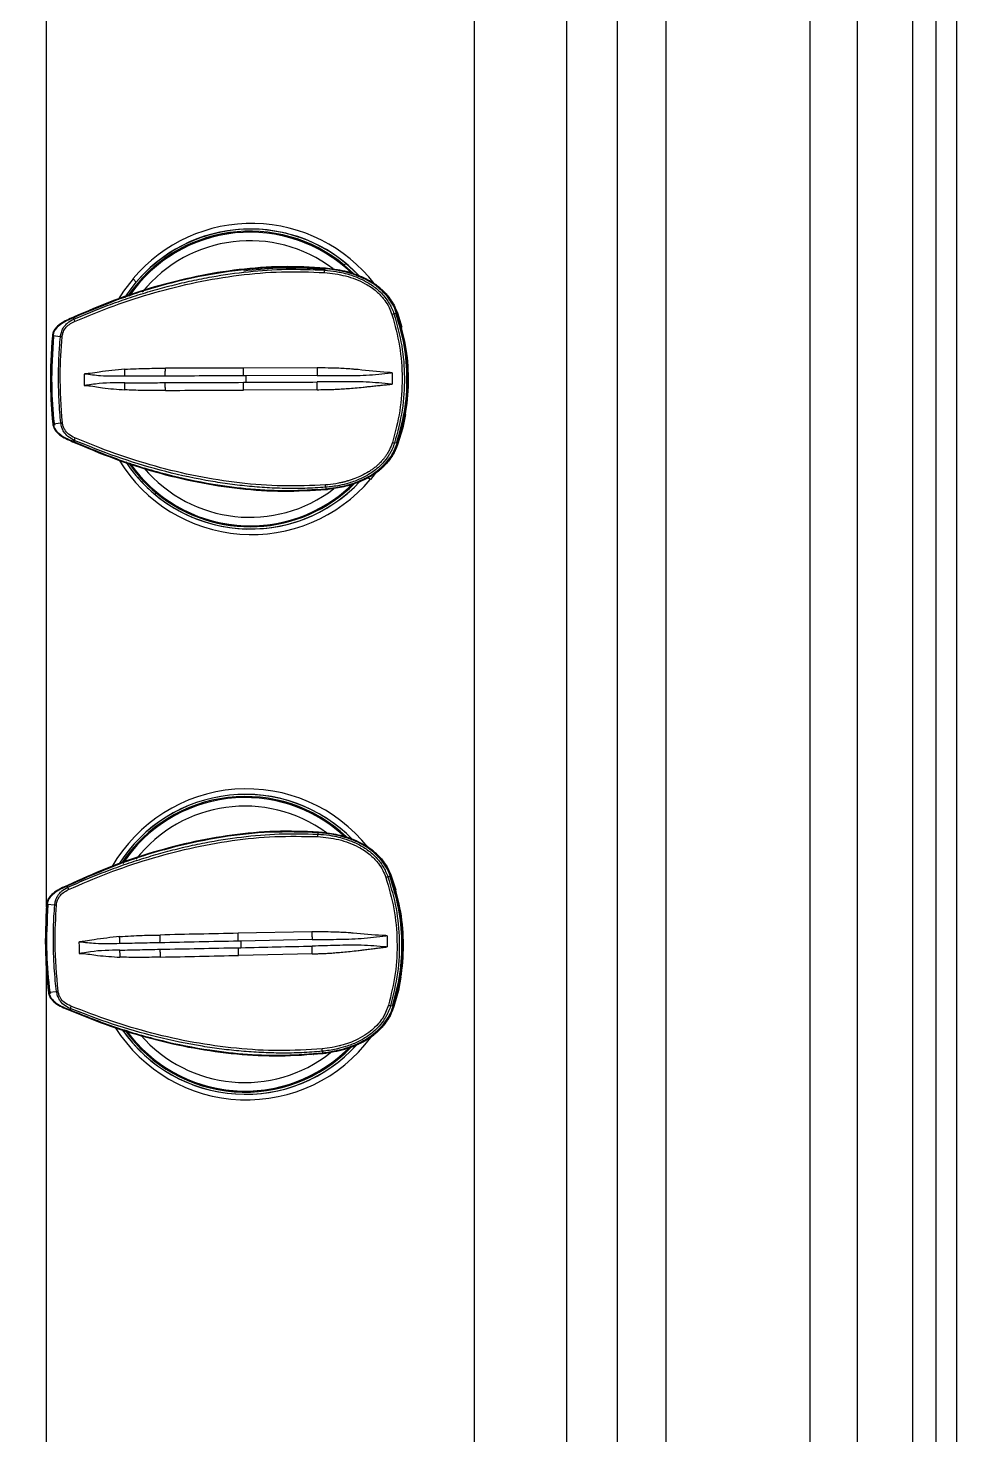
# Model space of a CAD drawing. Extents: x 832 to 912, y 781 to 934.
# Drawn here: x 903.6 to 911.81, y 853.55 to 865.98 of the extents above; entities that cross this region are included whole.
import ezdxf

# ---------------------------------------------------------------- set-up
doc = ezdxf.new("R2010")
doc.units = 0
doc.header["$MEASUREMENT"] = 0
doc.layers.add('1', color=4, linetype='Continuous')

# ---------------------------------------------------------------- blocks, each defined once
blk = doc.blocks.new('2026 SOVEREIGN HL')
at = {"layer": '1', "color": 4, "linetype": 'Continuous', "lineweight": 25}
blk.add_line((80.084, 3), (80.084, 90.187), dxfattribs=at)
at = {"layer": '1', "color": 3, "linetype": 'Continuous', "lineweight": 25}
for p, q in [((79.9, 3.417), (79.9, 89.77)), ((79.696, 3.694), (79.696, 89.493)), ((79.206, 4.327), (79.206, 88.86)), ((78.788, 4.836), (78.788, 88.352)), ((77.08, 88.117), (77.08, 53.313)), ((77.513, 53.313), (77.513, 88.117)), ((76.634, 75.969), (76.634, 53.81)), ((75.82, 53.81), (75.82, 75.784)), ((72.037, 61.118), (72.037, 69.676)), ((74.668, 66.79), (74.683, 66.804)), ((74.749, 66.716), (74.668, 66.79)), ((72.801, 66.67), (72.829, 66.638)), ((74.5, 66.757), (74.495, 66.745)), ((74.5, 66.757), (74.5, 66.758)), ((74.52, 66.761), (74.501, 66.764)), ((74.502, 66.764), (74.501, 66.764)), ((74.502, 66.764), (74.521, 66.761)), ((74.502, 66.764), (74.502, 66.764)), ((74.56, 66.758), (74.559, 66.758)), ((72.277, 66.324), (72.277, 66.325)), ((72.278, 66.313), (72.277, 66.324)), ((75.131, 66.365), (75.108, 66.358)), ((75.139, 66.367), (75.138, 66.367)), ((75.139, 66.367), (75.177, 66.241)), ((75.139, 66.367), (75.139, 66.367)), ((72.16, 66.157), (72.093, 66.164)), ((74.428, 65.882), (73.778, 65.88)), ((74.43, 65.814), (73.799, 65.812)), ((75.093, 65.838), (75.093, 65.738)), ((74.429, 65.688), (73.779, 65.685)), ((72.096, 65.388), (72.163, 65.395)), ((72.103, 65.389), (72.108, 65.376)), ((72.282, 65.241), (72.281, 65.23)), ((72.281, 65.23), (72.281, 65.229)), ((75.136, 65.212), (75.113, 65.218)), ((75.143, 65.21), (75.143, 65.21)), ((75.143, 65.21), (75.143, 65.21)), ((74.899, 64.895), (74.876, 64.911)), ((74.941, 64.948), (74.899, 64.895)), ((74.503, 64.826), (74.507, 64.814)), ((74.507, 64.814), (74.508, 64.813)), ((74.509, 64.807), (74.562, 64.816)), ((74.509, 64.807), (74.519, 64.808)), ((74.563, 64.813), (74.563, 64.813)), ((72.997, 64.761), (73.005, 64.776)), ((74.439, 61.772), (74.434, 61.76)), ((74.439, 61.772), (74.439, 61.773)), ((74.477, 61.774), (74.44, 61.779)), ((74.441, 61.779), (74.44, 61.779)), ((74.507, 61.773), (74.506, 61.773)), ((72.223, 61.302), (72.223, 61.303)), ((72.225, 61.291), (72.223, 61.302)), ((75.077, 61.39), (75.054, 61.383)), ((75.084, 61.392), (75.083, 61.392)), ((75.084, 61.392), (75.124, 61.268)), ((75.084, 61.392), (75.084, 61.392)), ((72.109, 61.133), (72.042, 61.139)), ((74.382, 60.896), (73.731, 60.884)), ((74.384, 60.828), (73.754, 60.815)), ((75.047, 60.863), (75.049, 60.763)), ((74.386, 60.702), (73.735, 60.688)), ((72.037, 53.422), (72.037, 60.579)), ((72.058, 60.363), (72.125, 60.371)), ((72.065, 60.364), (72.071, 60.351)), ((72.247, 60.219), (72.246, 60.208)), ((72.246, 60.208), (72.246, 60.207)), ((75.101, 60.237), (75.077, 60.244)), ((75.108, 60.236), (75.107, 60.236)), ((75.108, 60.236), (75.108, 60.236)), ((74.398, 59.814), (74.399, 59.814)), ((74.474, 59.841), (74.479, 59.829)), ((74.479, 59.829), (74.479, 59.828)), ((74.482, 59.822), (74.481, 59.822))]:
    blk.add_line(p, q, dxfattribs=at)
at = {"layer": '1', "color": 3, "linetype": 'Continuous', "lineweight": 25, "flags": 128}
for points in [[(74.802, 66.693), (74.785, 66.711), (74.683, 66.804)], [(72.801, 66.67), (72.717, 66.56), (72.67, 66.485)], [(72.729, 66.503), (72.746, 66.528), (72.829, 66.638)], [(75.21, 65.47), (75.185, 65.351), (75.143, 65.21)], [(75.17, 60.497), (75.147, 60.378), (75.108, 60.236)], [(75.059, 60.248), (75.033, 60.183), (75.011, 60.141), (75.003, 60.129), (74.995, 60.118), (74.986, 60.105), (74.976, 60.094), (74.976, 60.093), (74.974, 60.091), (74.968, 60.084), (74.956, 60.07), (74.936, 60.05), (74.911, 60.027), (74.886, 60.007), (74.86, 59.989), (74.859, 59.989), (74.851, 59.983), (74.788, 59.948), (74.733, 59.923), (74.698, 59.91), (74.667, 59.9), (74.66, 59.898), (74.646, 59.894), (74.635, 59.891), (74.629, 59.89), (74.627, 59.889), (74.626, 59.889), (74.626, 59.889), (74.626, 59.889), (74.625, 59.889), (74.625, 59.889), (74.625, 59.889), (74.625, 59.889), (74.625, 59.889), (74.625, 59.889), (74.625, 59.889), (74.625, 59.888), (74.625, 59.888), (74.623, 59.888), (74.589, 59.88), (74.563, 59.875), (74.473, 59.863)]]:
    blk.add_lwpolyline(points, dxfattribs=at)
at = {"layer": '1', "color": 3, "linetype": 'Continuous', "lineweight": 25}
for centre, radius, start, end in [((73.85, 65.786), 1.372, 37.7963, 139.8492), ((73.84, 65.786), 1.323, 50.3911, 147.2757), ((73.836, 65.786), 1.304, 50.389, 145.6317), ((73.836, 65.786), 1.295, 46.2422, 145.6756), ((73.836, 65.786), 1.295, 46.2584, 145.6672), ((73.836, 65.786), 1.295, 46.5632, 145.2217), ((73.84, 65.786), 1.322, 43.2261, 139.8514), ((73.833, 65.786), 1.219, 52.7373, 141.1668), ((74.309, 66.739), 0.186, 355.2621, 1.8184), ((72.329, 66.315), 0.0504, 182.2798, 207.0752), ((75.163, 66.129), 0.236, 103.3935, 108.0478), ((73.445, 65.781), 1.784, 341.3791, 19.0773), ((73.447, 65.781), 1.786, 341.3794, 19.0769), ((72.146, 65.819), 0.339, 85.1354, 87.5659), ((72.146, 65.737), 0.342, 272.9176, 275.3204), ((72.333, 65.239), 0.0504, 153.3862, 178.1922), ((75.166, 65.449), 0.237, 252.4047, 257.0297), ((73.85, 65.78), 1.372, 211.3459, 319.847), ((73.84, 65.78), 1.323, 213.484, 316.8981), ((73.842, 65.782), 1.325, 213.7493, 230.3899), ((73.838, 65.782), 1.306, 214.4317, 230.3899), ((73.836, 65.78), 1.295, 214.8583, 313.9103), ((73.836, 65.78), 1.295, 214.8673, 313.8938), ((73.836, 65.78), 1.295, 215.0821, 314.4983), ((73.833, 65.78), 1.219, 219.9154, 307.6223), ((73.84, 65.78), 1.322, 230.3859, 316.7947), ((73.837, 65.78), 1.303, 230.3855, 315.0981), ((74.316, 64.83), 0.187, 358.6559, 5.1847), ((73.805, 60.789), 1.372, 38.5067, 150.1628), ((73.795, 60.789), 1.323, 44.259, 147.9602), ((73.795, 60.789), 1.323, 44.6639, 147.6895), ((73.792, 60.789), 1.304, 46.782, 146.6039), ((73.792, 60.789), 1.295, 47.23, 146.6054), ((73.792, 60.789), 1.295, 47.2462, 146.5969), ((73.792, 60.789), 1.295, 47.5541, 146.3868), ((73.789, 60.789), 1.219, 53.6632, 142.0954), ((74.25, 61.751), 0.185, 356.1934, 2.7948), ((75.111, 61.159), 0.231, 104.2642, 109.0146), ((73.4, 60.779), 1.784, 342.333, 20.0303), ((73.402, 60.779), 1.786, 342.3331, 20.0301), ((72.275, 61.294), 0.0504, 183.2501, 208.0229), ((72.101, 60.798), 0.335, 86.1036, 88.5569), ((72.101, 60.722), 0.351, 273.9366, 276.2811), ((72.297, 60.218), 0.0505, 154.3675, 179.1494), ((75.128, 60.479), 0.24, 253.3554, 257.9218), ((73.805, 60.784), 1.372, 212.2492, 323.2444), ((73.795, 60.784), 1.323, 214.579, 317.802), ((73.795, 60.784), 1.323, 214.6407, 318.0154), ((73.792, 60.784), 1.304, 215.5895, 315.8325), ((73.792, 60.784), 1.295, 215.7888, 314.9007), ((73.792, 60.784), 1.295, 215.7978, 314.8842), ((73.792, 60.784), 1.295, 216.0112, 315.2178), ((73.789, 60.784), 1.219, 220.8394, 308.4711), ((74.287, 59.843), 0.187, 359.5994, 6.1455)]:
    blk.add_arc(centre, radius, start, end, dxfattribs=at)
for points, knots in [([(71.099, 68.185), (71.104, 68.193), (71.114, 68.208), (71.148, 68.259), (71.208, 68.352), (71.3, 68.497), (71.383, 68.629), (71.449, 68.734), (71.492, 68.803), (71.537, 68.874), (71.582, 68.946), (71.631, 69.024), (71.687, 69.114), (71.752, 69.217), (71.819, 69.326), (71.889, 69.438), (71.962, 69.555), (72.011, 69.635), (72.037, 69.676)], [0, 0, 0, 0, 0.045727, 0.092793, 0.189636, 0.294707, 0.409922, 0.449895, 0.492142, 0.53663, 0.580371, 0.620507, 0.676159, 0.738977, 0.79958, 0.863717, 0.930412, 1, 1, 1, 1]), ([(74.501, 66.764), (74.374, 66.771), (74.12, 66.784), (73.738, 66.755), (73.36, 66.694), (72.99, 66.601), (72.626, 66.481), (72.392, 66.381), (72.275, 66.33)], [0, 0, 0, 0, 0.166706, 0.33339, 0.500063, 0.66672, 0.833364, 1, 1, 1, 1]), ([(74.5, 66.758), (74.359, 66.765), (74.075, 66.779), (73.65, 66.739), (73.204, 66.655), (72.742, 66.522), (72.432, 66.39), (72.277, 66.325)], [0, 0, 0, 0, 0.185335, 0.371413, 0.558404, 0.779444, 1, 1, 1, 1]), ([(74.499, 66.752), (74.357, 66.76), (74.117, 66.774), (73.878, 66.747), (73.78, 66.737)], [0, 0, 0, 0, 0.591918, 1, 1, 1, 1]), ([(72.278, 66.313), (72.335, 66.337), (72.449, 66.385), (72.624, 66.452), (72.8, 66.512), (72.975, 66.566), (73.147, 66.612), (73.321, 66.653), (73.545, 66.697), (73.823, 66.736), (74.157, 66.759), (74.382, 66.75), (74.495, 66.745)], [0, 0, 0, 0, 0.082023, 0.164587, 0.247633, 0.327658, 0.404889, 0.482845, 0.561506, 0.704793, 0.850851, 1, 1, 1, 1]), ([(72.284, 66.292), (72.4, 66.34), (72.631, 66.436), (72.992, 66.551), (73.361, 66.643), (73.736, 66.705), (74.115, 66.738), (74.368, 66.729), (74.495, 66.724)], [0, 0, 0, 0, 0.1667537, 0.333478, 0.5001721, 0.6668272, 0.8334382, 1, 1, 1, 1]), ([(74.495, 66.745), (74.529, 66.742), (74.579, 66.737), (74.651, 66.723), (74.717, 66.706), (74.791, 66.68), (74.872, 66.64), (74.958, 66.583), (75.026, 66.514), (75.067, 66.451), (75.091, 66.405), (75.103, 66.374), (75.108, 66.358)], [0, 0, 0, 0, 0.134317, 0.193931, 0.28602, 0.397716, 0.499325, 0.63941, 0.796777, 0.872857, 0.932099, 1, 1, 1, 1]), ([(74.495, 66.724), (74.557, 66.717), (74.681, 66.702), (74.837, 66.641), (74.95, 66.565), (75.003, 66.509), (75.039, 66.46), (75.066, 66.418), (75.082, 66.374), (75.09, 66.353)], [0, 0, 0, 0, 0.252441, 0.502951, 0.665116, 0.799001, 0.811083, 0.908696, 1, 1, 1, 1]), ([(74.5, 66.758), (74.5, 66.759), (74.501, 66.761), (74.501, 66.763), (74.501, 66.764), (74.501, 66.764), (74.501, 66.764)], [0, 0, 0, 0, 0.273883, 0.612563, 0.854015, 1, 1, 1, 1]), ([(75.131, 66.365), (75.12, 66.392), (75.099, 66.445), (75.048, 66.516), (74.988, 66.578), (74.915, 66.633), (74.83, 66.678), (74.742, 66.712), (74.656, 66.735), (74.578, 66.75), (74.525, 66.756), (74.5, 66.758)], [0, 0, 0, 0, 0.111062, 0.219205, 0.328204, 0.44157, 0.564532, 0.695226, 0.79984, 0.902243, 1, 1, 1, 1]), ([(75.138, 66.367), (75.125, 66.397), (75.1, 66.459), (75.039, 66.539), (74.965, 66.606), (74.881, 66.66), (74.791, 66.701), (74.671, 66.741), (74.579, 66.753), (74.52, 66.761)], [0, 0, 0, 0, 0.128514, 0.256957, 0.385282, 0.513446, 0.641434, 0.769258, 1, 1, 1, 1]), ([(74.559, 66.754), (74.605, 66.748), (74.685, 66.737), (74.792, 66.701), (74.882, 66.66), (74.966, 66.606), (75.04, 66.538), (75.101, 66.459), (75.126, 66.397), (75.139, 66.367)], [0, 0, 0, 0, 0.190955, 0.32569, 0.46049, 0.595338, 0.730217, 0.86511, 1, 1, 1, 1]), ([(74.625, 66.743), (74.627, 66.743), (74.63, 66.743), (74.632, 66.742), (74.633, 66.742)], [0, 0, 0, 0, 0.6793514, 1, 1, 1, 1]), ([(72.275, 66.33), (72.236, 66.313), (72.176, 66.287), (72.117, 66.237), (72.094, 66.198), (72.09, 66.176), (72.088, 66.165)], [0, 0, 0, 0, 0.491785, 0.743116, 0.871145, 1, 1, 1, 1]), ([(72.277, 66.325), (72.234, 66.307), (72.173, 66.28), (72.116, 66.227), (72.098, 66.192), (72.094, 66.173), (72.093, 66.164)], [0, 0, 0, 0, 0.5384, 0.778107, 0.891278, 1, 1, 1, 1]), ([(72.16, 66.157), (72.162, 66.17), (72.166, 66.196), (72.181, 66.229), (72.197, 66.253), (72.211, 66.268), (72.235, 66.291), (72.258, 66.303), (72.278, 66.313)], [0, 0, 0, 0, 0.191714, 0.382756, 0.51862, 0.620939, 0.677458, 1, 1, 1, 1]), ([(72.174, 66.156), (72.176, 66.168), (72.181, 66.195), (72.202, 66.234), (72.238, 66.269), (72.268, 66.284), (72.284, 66.292)], [0, 0, 0, 0, 0.189793, 0.444623, 0.713684, 1, 1, 1, 1]), ([(72.277, 66.325), (72.277, 66.325), (72.276, 66.327), (72.276, 66.329), (72.275, 66.33), (72.275, 66.33), (72.275, 66.33)], [0, 0, 0, 0, 0.258304, 0.604233, 0.8509, 1, 1, 1, 1]), ([(75.09, 66.353), (75.115, 66.26), (75.166, 66.076), (75.186, 65.788), (75.168, 65.501), (75.119, 65.316), (75.094, 65.223)], [0, 0, 0, 0, 0.249998, 0.499994, 0.750008, 1, 1, 1, 1]), ([(75.108, 66.358), (75.134, 66.265), (75.185, 66.081), (75.206, 65.794), (75.189, 65.504), (75.139, 65.314), (75.113, 65.218)], [0, 0, 0, 0, 0.250309, 0.493487, 0.741946, 1, 1, 1, 1]), ([(75.125, 66.362), (75.125, 66.363), (75.126, 66.363), (75.127, 66.363), (75.129, 66.364), (75.133, 66.365), (75.137, 66.366), (75.138, 66.366), (75.138, 66.367)], [0, 0, 0, 0, 0.021744, 0.048527, 0.136453, 0.464065, 0.814732, 1, 1, 1, 1]), ([(75.13, 65.214), (75.157, 65.308), (75.21, 65.495), (75.23, 65.788), (75.208, 66.081), (75.153, 66.269), (75.125, 66.362)], [0, 0, 0, 0, 0.25, 0.5, 0.75, 1, 1, 1, 1]), ([(75.143, 65.21), (75.17, 65.304), (75.224, 65.493), (75.243, 65.789), (75.221, 66.084), (75.166, 66.272), (75.138, 66.367)], [0, 0, 0, 0, 0.25, 0.500001, 0.75, 1, 1, 1, 1]), ([(72.088, 66.165), (72.078, 66.019), (72.061, 65.76), (72.082, 65.501), (72.091, 65.387)], [0, 0, 0, 0, 0.559951, 1, 1, 1, 1]), ([(72.096, 65.388), (72.086, 65.517), (72.066, 65.776), (72.084, 66.035), (72.093, 66.164)], [0, 0, 0, 0, 0.499974, 1, 1, 1, 1]), ([(72.099, 66.163), (72.09, 66.019), (72.072, 65.76), (72.093, 65.502), (72.103, 65.389)], [0, 0, 0, 0, 0.559952, 1, 1, 1, 1]), ([(72.093, 66.164), (72.092, 66.164), (72.091, 66.164), (72.089, 66.164), (72.088, 66.165), (72.088, 66.165), (72.088, 66.165)], [0, 0, 0, 0, 0.2349704, 0.5917967, 0.8462115, 1, 1, 1, 1]), ([(72.163, 65.395), (72.16, 65.426), (72.153, 65.496), (72.146, 65.611), (72.142, 65.755), (72.143, 65.906), (72.15, 66.045), (72.157, 66.124), (72.16, 66.157)], [0, 0, 0, 0, 0.122706, 0.274469, 0.455296, 0.686949, 0.868512, 1, 1, 1, 1]), ([(72.177, 65.396), (72.167, 65.538), (72.149, 65.792), (72.166, 66.045), (72.174, 66.156)], [0, 0, 0, 0, 0.559943, 1, 1, 1, 1]), ([(72.373, 65.827), (72.373, 65.827), (72.371, 65.827), (72.369, 65.827), (72.368, 65.827)], [0, 0, 0, 0, 0.499978, 1, 1, 1, 1]), ([(72.368, 65.827), (72.369, 65.81), (72.369, 65.777), (72.369, 65.744), (72.369, 65.727)], [0, 0, 0, 0, 0.499992, 1, 1, 1, 1]), ([(72.728, 65.87), (72.653, 65.863), (72.55, 65.853), (72.438, 65.835), (72.398, 65.83), (72.383, 65.829), (72.378, 65.828), (72.376, 65.828), (72.374, 65.827), (72.373, 65.827)], [0, 0, 0, 0, 0.632719, 0.860017, 0.958229, 0.975914, 0.985987, 0.994957, 1, 1, 1, 1]), ([(72.729, 65.807), (72.657, 65.807), (72.538, 65.805), (72.421, 65.821), (72.373, 65.827)], [0, 0, 0, 0, 0.600625, 1, 1, 1, 1]), ([(72.728, 65.87), (72.795, 65.873), (72.914, 65.878), (73.034, 65.878), (73.087, 65.878)], [0, 0, 0, 0, 0.559818, 1, 1, 1, 1]), ([(72.729, 65.807), (72.729, 65.817), (72.73, 65.836), (72.728, 65.858), (72.728, 65.87)], [0, 0, 0, 0, 0.49998, 1, 1, 1, 1]), ([(73.084, 65.809), (73.024, 65.809), (72.905, 65.808), (72.787, 65.808), (72.729, 65.807)], [0, 0, 0, 0, 0.500117, 1, 1, 1, 1]), ([(73.084, 65.809), (73.084, 65.814), (73.085, 65.823), (73.086, 65.84), (73.087, 65.859), (73.087, 65.871), (73.087, 65.878)], [0, 0, 0, 0, 0.2478392, 0.5000042, 0.7521529, 1, 1, 1, 1]), ([(73.777, 65.812), (73.661, 65.811), (73.43, 65.81), (73.199, 65.809), (73.084, 65.809)], [0, 0, 0, 0, 0.500038, 1, 1, 1, 1]), ([(73.778, 65.88), (73.662, 65.88), (73.431, 65.879), (73.202, 65.878), (73.087, 65.878)], [0, 0, 0, 0, 0.500126, 1, 1, 1, 1]), ([(73.777, 65.812), (73.777, 65.816), (73.777, 65.826), (73.778, 65.843), (73.778, 65.861), (73.778, 65.874), (73.778, 65.88)], [0, 0, 0, 0, 0.247851, 0.500007, 0.752163, 1, 1, 1, 1]), ([(73.799, 65.812), (73.795, 65.812), (73.787, 65.812), (73.78, 65.812), (73.777, 65.812)], [0, 0, 0, 0, 0.591823, 1, 1, 1, 1]), ([(73.799, 65.812), (73.799, 65.808), (73.799, 65.799), (73.799, 65.783), (73.799, 65.767), (73.799, 65.758), (73.8, 65.754)], [0, 0, 0, 0, 0.250248, 0.500003, 0.749759, 1, 1, 1, 1]), ([(75.083, 65.838), (75.082, 65.838), (75.077, 65.839), (75.066, 65.84), (74.969, 65.845), (74.879, 65.857), (74.792, 65.866), (74.791, 65.866), (74.787, 65.866), (74.773, 65.867), (74.717, 65.872), (74.6, 65.88), (74.493, 65.881), (74.428, 65.882)], [0, 0, 0, 0, 0.003084, 0.02725, 0.050121, 0.445532, 0.445661, 0.446817, 0.450123, 0.462787, 0.512262, 0.707505, 1, 1, 1, 1]), ([(74.428, 65.882), (74.429, 65.876), (74.429, 65.863), (74.429, 65.845), (74.429, 65.828), (74.43, 65.819), (74.43, 65.814)], [0, 0, 0, 0, 0.2479168, 0.499996, 0.7520897, 1, 1, 1, 1]), ([(74.43, 65.814), (74.502, 65.814), (74.647, 65.813), (74.865, 65.814), (75.01, 65.83), (75.083, 65.838)], [0, 0, 0, 0, 0.329608, 0.661726, 1, 1, 1, 1]), ([(75.093, 65.838), (75.091, 65.838), (75.088, 65.838), (75.085, 65.838), (75.083, 65.838)], [0, 0, 0, 0, 0.500018, 1, 1, 1, 1]), ([(72.369, 65.727), (72.37, 65.727), (72.371, 65.727), (72.373, 65.726), (72.374, 65.726)], [0, 0, 0, 0, 0.48637, 1, 1, 1, 1]), ([(72.729, 65.75), (72.642, 65.75), (72.532, 65.75), (72.416, 65.731), (72.385, 65.727), (72.377, 65.726), (72.375, 65.726), (72.374, 65.726), (72.374, 65.726), (72.374, 65.726), (72.374, 65.726)], [0, 0, 0, 0, 0.730021, 0.931377, 0.982115, 0.995106, 0.998553, 0.999528, 0.999827, 1, 1, 1, 1]), ([(72.374, 65.726), (72.374, 65.726), (72.376, 65.726), (72.383, 65.726), (72.435, 65.723), (72.55, 65.7), (72.663, 65.692), (72.729, 65.688)], [0, 0, 0, 0, 0.001605, 0.015649, 0.055888, 0.446078, 1, 1, 1, 1]), ([(72.729, 65.75), (72.788, 65.75), (72.905, 65.75), (73.024, 65.751), (73.084, 65.751)], [0, 0, 0, 0, 0.499889, 1, 1, 1, 1]), ([(72.729, 65.688), (72.729, 65.699), (72.73, 65.722), (72.729, 65.74), (72.729, 65.75)], [0, 0, 0, 0, 0.500025, 1, 1, 1, 1]), ([(73.087, 65.682), (73.02, 65.682), (72.9, 65.68), (72.781, 65.685), (72.729, 65.688)], [0, 0, 0, 0, 0.560182, 1, 1, 1, 1]), ([(73.084, 65.751), (73.199, 65.752), (73.43, 65.752), (73.661, 65.753), (73.777, 65.754)], [0, 0, 0, 0, 0.499961, 1, 1, 1, 1]), ([(73.087, 65.682), (73.087, 65.689), (73.087, 65.701), (73.086, 65.72), (73.085, 65.737), (73.084, 65.746), (73.084, 65.751)], [0, 0, 0, 0, 0.2478356, 0.4999971, 0.7521591, 1, 1, 1, 1]), ([(73.087, 65.682), (73.202, 65.683), (73.432, 65.684), (73.663, 65.685), (73.779, 65.685)], [0, 0, 0, 0, 0.499874, 1, 1, 1, 1]), ([(73.779, 65.685), (73.779, 65.691), (73.778, 65.704), (73.778, 65.722), (73.778, 65.74), (73.777, 65.749), (73.777, 65.754)], [0, 0, 0, 0, 0.247842, 0.499999, 0.752164, 1, 1, 1, 1]), ([(73.777, 65.754), (73.781, 65.754), (73.788, 65.754), (73.796, 65.754), (73.8, 65.754)], [0, 0, 0, 0, 0.499956, 1, 1, 1, 1]), ([(73.8, 65.754), (73.905, 65.754), (74.115, 65.755), (74.325, 65.756), (74.43, 65.757)], [0, 0, 0, 0, 0.500055, 1, 1, 1, 1]), ([(74.429, 65.688), (74.429, 65.695), (74.429, 65.707), (74.429, 65.726), (74.43, 65.742), (74.43, 65.752), (74.43, 65.757)], [0, 0, 0, 0, 0.247868, 0.499989, 0.752101, 1, 1, 1, 1]), ([(74.429, 65.688), (74.44, 65.689), (74.462, 65.689), (74.499, 65.689), (74.541, 65.691), (74.589, 65.692), (74.643, 65.695), (74.702, 65.699), (74.766, 65.705), (74.825, 65.71), (74.879, 65.716), (74.925, 65.721), (74.972, 65.726), (75.014, 65.73), (75.044, 65.733), (75.062, 65.735), (75.072, 65.736), (75.079, 65.737), (75.082, 65.738), (75.084, 65.738)], [0, 0, 0, 0, 0.047084, 0.102823, 0.167175, 0.240062, 0.321439, 0.411316, 0.509842, 0.617398, 0.683425, 0.754852, 0.83157, 0.898215, 0.948338, 0.969626, 0.982103, 0.993556, 1, 1, 1, 1]), ([(75.084, 65.738), (75.01, 65.745), (74.865, 65.76), (74.648, 65.759), (74.502, 65.758), (74.43, 65.757)], [0, 0, 0, 0, 0.338241, 0.670379, 1, 1, 1, 1]), ([(75.084, 65.738), (75.085, 65.738), (75.089, 65.738), (75.092, 65.738), (75.093, 65.738)], [0, 0, 0, 0, 0.500106, 1, 1, 1, 1]), ([(72.096, 65.388), (72.095, 65.388), (72.094, 65.388), (72.092, 65.388), (72.091, 65.387), (72.091, 65.387), (72.091, 65.387)], [0, 0, 0, 0, 0.235074, 0.591858, 0.846234, 1, 1, 1, 1]), ([(72.091, 65.387), (72.093, 65.376), (72.098, 65.354), (72.121, 65.315), (72.18, 65.265), (72.24, 65.24), (72.28, 65.223)], [0, 0, 0, 0, 0.1288483, 0.2568796, 0.5082096, 1, 1, 1, 1]), ([(72.096, 65.388), (72.098, 65.379), (72.101, 65.36), (72.12, 65.325), (72.177, 65.272), (72.239, 65.247), (72.281, 65.229)], [0, 0, 0, 0, 0.108761, 0.221897, 0.4616, 1, 1, 1, 1]), ([(72.282, 65.241), (72.263, 65.251), (72.226, 65.269), (72.19, 65.312), (72.17, 65.354), (72.165, 65.382), (72.163, 65.395)], [0, 0, 0, 0, 0.322455, 0.598473, 0.799023, 1, 1, 1, 1]), ([(72.288, 65.262), (72.268, 65.272), (72.233, 65.29), (72.199, 65.329), (72.183, 65.365), (72.179, 65.386), (72.177, 65.396)], [0, 0, 0, 0, 0.363338, 0.653353, 0.828642, 1, 1, 1, 1]), ([(72.282, 65.229), (72.281, 65.228), (72.281, 65.226), (72.28, 65.225), (72.28, 65.223), (72.28, 65.223), (72.28, 65.223)], [0, 0, 0, 0, 0.258347, 0.60425, 0.850872, 1, 1, 1, 1]), ([(72.28, 65.223), (72.397, 65.174), (72.632, 65.075), (72.996, 64.958), (73.368, 64.868), (73.746, 64.81), (74.128, 64.784), (74.382, 64.799), (74.509, 64.807)], [0, 0, 0, 0, 0.166636, 0.33328, 0.499937, 0.666611, 0.833294, 1, 1, 1, 1]), ([(72.281, 65.229), (72.413, 65.174), (72.677, 65.063), (73.088, 64.938), (73.477, 64.854), (73.84, 64.808), (74.175, 64.792), (74.397, 64.806), (74.508, 64.813)], [0, 0, 0, 0, 0.187062, 0.3746428, 0.5618771, 0.7084298, 0.8544121, 1, 1, 1, 1]), ([(74.503, 64.826), (74.442, 64.822), (74.322, 64.815), (74.142, 64.815), (73.964, 64.822), (73.788, 64.837), (73.615, 64.859), (73.365, 64.899), (73.042, 64.973), (72.653, 65.091), (72.405, 65.191), (72.282, 65.241)], [0, 0, 0, 0, 0.079708, 0.15846, 0.236336, 0.313388, 0.38965, 0.46514, 0.646211, 0.824644, 1, 1, 1, 1]), ([(74.502, 64.847), (74.376, 64.842), (74.123, 64.83), (73.743, 64.86), (73.367, 64.919), (72.998, 65.008), (72.637, 65.121), (72.404, 65.215), (72.288, 65.262)], [0, 0, 0, 0, 0.1665752, 0.3331856, 0.4998364, 0.6665269, 0.8332509, 1, 1, 1, 1]), ([(75.094, 65.223), (75.086, 65.201), (75.073, 65.164), (75.051, 65.126), (75.036, 65.105), (75.028, 65.093), (75.019, 65.081), (75.013, 65.074), (75.009, 65.069), (75.006, 65.066), (74.999, 65.058), (74.986, 65.044), (74.967, 65.025), (74.944, 65.005), (74.918, 64.985), (74.9, 64.973), (74.888, 64.965), (74.865, 64.951), (74.823, 64.928), (74.77, 64.906), (74.73, 64.891), (74.705, 64.884), (74.688, 64.879), (74.677, 64.876), (74.667, 64.873), (74.66, 64.872), (74.657, 64.871), (74.656, 64.871), (74.656, 64.871), (74.655, 64.871), (74.655, 64.871), (74.655, 64.871), (74.655, 64.871), (74.655, 64.871), (74.655, 64.871), (74.655, 64.871), (74.655, 64.871), (74.655, 64.871), (74.654, 64.87), (74.642, 64.867), (74.621, 64.863), (74.572, 64.854), (74.532, 64.85), (74.502, 64.847)], [0, 0, 0, 0, 0.094564, 0.157963, 0.177955, 0.1964, 0.216676, 0.23695, 0.237505, 0.241865, 0.253962, 0.279453, 0.31664, 0.361917, 0.404992, 0.447188, 0.448764, 0.461839, 0.559544, 0.640686, 0.689596, 0.733438, 0.744278, 0.762799, 0.779098, 0.786268, 0.789426, 0.790812, 0.791424, 0.791692, 0.791812, 0.791864, 0.791902, 0.791906, 0.791909, 0.791919, 0.791968, 0.792159, 0.792919, 0.795946, 0.841684, 0.877265, 1, 1, 1, 1]), ([(75.113, 65.218), (75.11, 65.21), (75.105, 65.194), (75.094, 65.169), (75.082, 65.142), (75.066, 65.115), (75.039, 65.074), (74.999, 65.027), (74.949, 64.983), (74.903, 64.95), (74.859, 64.924), (74.813, 64.901), (74.763, 64.881), (74.701, 64.86), (74.614, 64.838), (74.544, 64.83), (74.503, 64.826)], [0, 0, 0, 0, 0.032342, 0.06762, 0.105834, 0.146975, 0.191051, 0.298234, 0.384939, 0.451121, 0.515509, 0.582863, 0.653192, 0.726484, 0.83706, 1, 1, 1, 1]), ([(74.508, 64.813), (74.547, 64.817), (74.626, 64.827), (74.727, 64.854), (74.808, 64.884), (74.868, 64.912), (74.931, 64.949), (74.995, 64.998), (75.055, 65.06), (75.104, 65.131), (75.125, 65.185), (75.136, 65.212)], [0, 0, 0, 0, 0.149081, 0.305957, 0.394299, 0.478841, 0.560233, 0.673647, 0.782722, 0.889309, 1, 1, 1, 1]), ([(75.143, 65.21), (75.131, 65.179), (75.106, 65.117), (75.046, 65.037), (74.973, 64.969), (74.889, 64.914), (74.799, 64.872), (74.674, 64.83), (74.576, 64.816), (74.51, 64.807)], [0, 0, 0, 0, 0.125134, 0.250265, 0.375378, 0.500441, 0.625449, 0.750406, 1, 1, 1, 1]), ([(74.562, 64.816), (74.61, 64.823), (74.69, 64.835), (74.798, 64.872), (74.888, 64.914), (74.972, 64.969), (75.045, 65.037), (75.105, 65.117), (75.13, 65.179), (75.143, 65.21)], [0, 0, 0, 0, 0.194612, 0.328445, 0.462444, 0.596624, 0.730977, 0.865452, 1, 1, 1, 1]), ([(75.13, 65.214), (75.13, 65.214), (75.13, 65.214), (75.131, 65.213), (75.134, 65.212), (75.137, 65.211), (75.141, 65.21), (75.142, 65.21), (75.143, 65.21)], [0, 0, 0, 0, 0.022777, 0.050077, 0.135453, 0.463608, 0.814884, 1, 1, 1, 1]), ([(74.508, 64.813), (74.508, 64.812), (74.508, 64.81), (74.509, 64.808), (74.509, 64.807), (74.509, 64.807), (74.509, 64.807)], [0, 0, 0, 0, 0.274612, 0.6129325, 0.8541884, 1, 1, 1, 1]), ([(74.631, 64.829), (74.628, 64.828), (74.62, 64.826), (74.611, 64.825), (74.606, 64.824)], [0, 0, 0, 0, 0.396694, 1, 1, 1, 1]), ([(74.44, 61.779), (74.313, 61.784), (74.058, 61.793), (73.677, 61.757), (73.301, 61.69), (72.931, 61.59), (72.57, 61.465), (72.338, 61.36), (72.222, 61.308)], [0, 0, 0, 0, 0.1667051, 0.3333901, 0.5000623, 0.6667195, 0.8333637, 1, 1, 1, 1]), ([(74.439, 61.773), (74.297, 61.778), (74.014, 61.787), (73.589, 61.74), (73.145, 61.648), (72.685, 61.507), (72.377, 61.371), (72.223, 61.303)], [0, 0, 0, 0, 0.1853353, 0.3714122, 0.5584042, 0.7794436, 1, 1, 1, 1]), ([(72.225, 61.291), (72.281, 61.316), (72.395, 61.366), (72.569, 61.435), (72.744, 61.499), (72.917, 61.555), (73.089, 61.605), (73.262, 61.648), (73.485, 61.696), (73.762, 61.739), (74.096, 61.768), (74.321, 61.763), (74.434, 61.76)], [0, 0, 0, 0, 0.082024, 0.164588, 0.247634, 0.327658, 0.40489, 0.482846, 0.561507, 0.704794, 0.850852, 1, 1, 1, 1]), ([(72.231, 61.27), (72.346, 61.32), (72.576, 61.42), (72.935, 61.541), (73.302, 61.639), (73.676, 61.708), (74.054, 61.746), (74.308, 61.741), (74.434, 61.739)], [0, 0, 0, 0, 0.166754, 0.333479, 0.500173, 0.666828, 0.833438, 1, 1, 1, 1]), ([(74.434, 61.76), (74.469, 61.758), (74.518, 61.754), (74.591, 61.741), (74.656, 61.725), (74.731, 61.7), (74.813, 61.662), (74.9, 61.606), (74.969, 61.538), (75.011, 61.476), (75.036, 61.43), (75.048, 61.399), (75.054, 61.383)], [0, 0, 0, 0, 0.134319, 0.193931, 0.28602, 0.397718, 0.499325, 0.639409, 0.796774, 0.872857, 0.932098, 1, 1, 1, 1]), ([(74.434, 61.739), (74.497, 61.733), (74.621, 61.72), (74.778, 61.661), (74.892, 61.587), (74.946, 61.532), (74.983, 61.484), (75.01, 61.442), (75.027, 61.399), (75.036, 61.378)], [0, 0, 0, 0, 0.252443, 0.502953, 0.665117, 0.799, 0.811084, 0.908696, 1, 1, 1, 1]), ([(74.438, 61.767), (74.438, 61.767), (74.439, 61.769), (74.439, 61.77), (74.439, 61.773), (74.44, 61.776), (74.44, 61.778), (74.44, 61.779), (74.44, 61.779), (74.44, 61.779)], [0, 0, 0, 0, 0.055561, 0.165282, 0.3428, 0.555708, 0.762934, 0.910678, 1, 1, 1, 1]), ([(75.077, 61.39), (75.065, 61.417), (75.043, 61.47), (74.991, 61.54), (74.93, 61.601), (74.856, 61.654), (74.77, 61.699), (74.681, 61.731), (74.596, 61.753), (74.517, 61.767), (74.464, 61.771), (74.439, 61.773)], [0, 0, 0, 0, 0.111061, 0.219204, 0.328205, 0.44157, 0.564533, 0.695224, 0.799841, 0.902244, 1, 1, 1, 1]), ([(75.083, 61.392), (75.07, 61.423), (75.044, 61.484), (74.981, 61.563), (74.906, 61.629), (74.822, 61.681), (74.731, 61.721), (74.616, 61.757), (74.53, 61.767), (74.477, 61.774)], [0, 0, 0, 0, 0.131541, 0.263008, 0.394357, 0.525538, 0.656538, 0.787376, 1, 1, 1, 1]), ([(74.506, 61.769), (74.55, 61.764), (74.627, 61.755), (74.732, 61.721), (74.823, 61.681), (74.908, 61.628), (74.982, 61.562), (75.044, 61.484), (75.071, 61.423), (75.084, 61.392)], [0, 0, 0, 0, 0.18157, 0.317866, 0.454231, 0.590642, 0.727088, 0.863546, 1, 1, 1, 1]), ([(72.222, 61.308), (72.183, 61.29), (72.123, 61.263), (72.065, 61.212), (72.043, 61.173), (72.039, 61.15), (72.037, 61.139)], [0, 0, 0, 0, 0.49178, 0.743113, 0.871144, 1, 1, 1, 1]), ([(72.223, 61.303), (72.181, 61.284), (72.12, 61.256), (72.065, 61.202), (72.046, 61.167), (72.043, 61.148), (72.042, 61.139)], [0, 0, 0, 0, 0.538401, 0.778103, 0.891275, 1, 1, 1, 1]), ([(72.226, 61.297), (72.226, 61.297), (72.225, 61.298), (72.225, 61.3), (72.224, 61.302), (72.223, 61.305), (72.222, 61.307), (72.222, 61.308), (72.222, 61.308), (72.222, 61.308)], [0, 0, 0, 0, 0.055567, 0.16529, 0.342802, 0.555712, 0.762925, 0.910697, 1, 1, 1, 1]), ([(75.036, 61.378), (75.063, 61.286), (75.116, 61.102), (75.141, 60.815), (75.128, 60.527), (75.082, 60.341), (75.059, 60.248)], [0, 0, 0, 0, 0.249997, 0.499994, 0.750007, 1, 1, 1, 1]), ([(75.054, 61.383), (75.081, 61.29), (75.135, 61.107), (75.16, 60.821), (75.149, 60.53), (75.101, 60.34), (75.077, 60.244)], [0, 0, 0, 0, 0.250308, 0.493487, 0.741946, 1, 1, 1, 1]), ([(75.071, 61.388), (75.071, 61.388), (75.071, 61.388), (75.072, 61.388), (75.075, 61.389), (75.078, 61.391), (75.082, 61.392), (75.083, 61.392), (75.083, 61.392)], [0, 0, 0, 0, 0.02175, 0.048497, 0.136406, 0.464002, 0.814707, 1, 1, 1, 1]), ([(75.094, 60.239), (75.12, 60.334), (75.17, 60.522), (75.185, 60.816), (75.158, 61.108), (75.1, 61.295), (75.071, 61.388)], [0, 0, 0, 0, 0.25, 0.5, 0.75, 1, 1, 1, 1]), ([(75.107, 60.236), (75.133, 60.33), (75.183, 60.52), (75.198, 60.816), (75.171, 61.111), (75.113, 61.298), (75.083, 61.392)], [0, 0, 0, 0, 0.25, 0.5, 0.75, 1, 1, 1, 1]), ([(72.109, 61.133), (72.111, 61.146), (72.115, 61.172), (72.129, 61.205), (72.145, 61.23), (72.158, 61.245), (72.182, 61.268), (72.205, 61.28), (72.225, 61.291)], [0, 0, 0, 0, 0.191714, 0.38275, 0.51862, 0.620938, 0.677462, 1, 1, 1, 1]), ([(72.124, 61.133), (72.125, 61.144), (72.129, 61.171), (72.15, 61.211), (72.185, 61.246), (72.215, 61.262), (72.231, 61.27)], [0, 0, 0, 0, 0.189796, 0.444631, 0.71368, 1, 1, 1, 1]), ([(72.037, 61.139), (72.03, 60.994), (72.017, 60.734), (72.042, 60.476), (72.053, 60.362)], [0, 0, 0, 0, 0.559951, 1, 1, 1, 1]), ([(72.058, 60.363), (72.046, 60.492), (72.021, 60.75), (72.035, 61.009), (72.042, 61.139)], [0, 0, 0, 0, 0.499975, 1, 1, 1, 1]), ([(72.049, 61.138), (72.041, 60.993), (72.028, 60.735), (72.053, 60.477), (72.065, 60.364)], [0, 0, 0, 0, 0.559952, 1, 1, 1, 1]), ([(72.049, 61.138), (72.048, 61.138), (72.047, 61.138), (72.045, 61.139), (72.043, 61.139), (72.04, 61.139), (72.038, 61.139), (72.037, 61.139), (72.037, 61.139), (72.037, 61.139)], [0, 0, 0, 0, 0.05557, 0.165304, 0.342854, 0.555701, 0.762938, 0.910691, 1, 1, 1, 1]), ([(72.125, 60.371), (72.121, 60.402), (72.113, 60.472), (72.104, 60.587), (72.097, 60.731), (72.097, 60.882), (72.101, 61.021), (72.107, 61.1), (72.109, 61.133)], [0, 0, 0, 0, 0.122705, 0.274469, 0.455295, 0.686948, 0.868512, 1, 1, 1, 1]), ([(72.139, 60.373), (72.127, 60.514), (72.104, 60.768), (72.118, 61.021), (72.124, 61.133)], [0, 0, 0, 0, 0.5599423, 1, 1, 1, 1]), ([(72.328, 60.807), (72.327, 60.807), (72.326, 60.807), (72.324, 60.807), (72.323, 60.807)], [0, 0, 0, 0, 0.499987, 1, 1, 1, 1]), ([(72.323, 60.807), (72.324, 60.79), (72.324, 60.757), (72.325, 60.723), (72.325, 60.707)], [0, 0, 0, 0, 0.500002, 1, 1, 1, 1]), ([(72.682, 60.855), (72.607, 60.847), (72.505, 60.836), (72.393, 60.816), (72.352, 60.81), (72.337, 60.809), (72.333, 60.808), (72.33, 60.808), (72.329, 60.807), (72.328, 60.807)], [0, 0, 0, 0, 0.6327124, 0.8600161, 0.9582294, 0.9759174, 0.9859828, 0.9949542, 1, 1, 1, 1]), ([(72.684, 60.793), (72.612, 60.791), (72.494, 60.788), (72.375, 60.801), (72.328, 60.807)], [0, 0, 0, 0, 0.600627, 1, 1, 1, 1]), ([(72.682, 60.855), (72.749, 60.859), (72.868, 60.867), (72.988, 60.869), (73.04, 60.869)], [0, 0, 0, 0, 0.559819, 1, 1, 1, 1]), ([(72.684, 60.793), (72.684, 60.802), (72.684, 60.821), (72.683, 60.844), (72.682, 60.855)], [0, 0, 0, 0, 0.499975, 1, 1, 1, 1]), ([(73.039, 60.8), (72.979, 60.799), (72.86, 60.797), (72.742, 60.794), (72.684, 60.793)], [0, 0, 0, 0, 0.500112, 1, 1, 1, 1]), ([(73.039, 60.8), (73.039, 60.805), (73.04, 60.815), (73.04, 60.832), (73.041, 60.85), (73.041, 60.863), (73.04, 60.869)], [0, 0, 0, 0, 0.247833, 0.499996, 0.752155, 1, 1, 1, 1]), ([(73.732, 60.815), (73.616, 60.812), (73.384, 60.808), (73.154, 60.803), (73.039, 60.8)], [0, 0, 0, 0, 0.500038, 1, 1, 1, 1]), ([(73.731, 60.884), (73.616, 60.881), (73.385, 60.877), (73.155, 60.872), (73.04, 60.869)], [0, 0, 0, 0, 0.500128, 1, 1, 1, 1]), ([(73.732, 60.815), (73.732, 60.82), (73.732, 60.829), (73.732, 60.846), (73.732, 60.865), (73.732, 60.877), (73.731, 60.884)], [0, 0, 0, 0, 0.247854, 0.500014, 0.752158, 1, 1, 1, 1]), ([(73.754, 60.815), (73.75, 60.815), (73.742, 60.815), (73.735, 60.815), (73.732, 60.815)], [0, 0, 0, 0, 0.591902, 1, 1, 1, 1]), ([(73.754, 60.815), (73.754, 60.811), (73.754, 60.803), (73.754, 60.786), (73.755, 60.77), (73.755, 60.762), (73.755, 60.757)], [0, 0, 0, 0, 0.250239, 0.499989, 0.749741, 1, 1, 1, 1]), ([(75.037, 60.863), (75.037, 60.863), (75.031, 60.864), (75.02, 60.864), (74.924, 60.868), (74.832, 60.879), (74.746, 60.886), (74.745, 60.886), (74.741, 60.886), (74.727, 60.887), (74.671, 60.891), (74.553, 60.897), (74.446, 60.896), (74.382, 60.896)], [0, 0, 0, 0, 0.003084, 0.02725, 0.050122, 0.445528, 0.445661, 0.446815, 0.450123, 0.462785, 0.51226, 0.707505, 1, 1, 1, 1]), ([(74.382, 60.896), (74.382, 60.89), (74.382, 60.877), (74.383, 60.859), (74.384, 60.842), (74.384, 60.833), (74.384, 60.828)], [0, 0, 0, 0, 0.247917, 0.499994, 0.752091, 1, 1, 1, 1]), ([(74.384, 60.828), (74.457, 60.829), (74.602, 60.831), (74.819, 60.835), (74.964, 60.853), (75.037, 60.863)], [0, 0, 0, 0, 0.329606, 0.661729, 1, 1, 1, 1]), ([(75.047, 60.863), (75.046, 60.863), (75.042, 60.863), (75.039, 60.863), (75.037, 60.863)], [0, 0, 0, 0, 0.500137, 1, 1, 1, 1]), ([(72.325, 60.707), (72.326, 60.707), (72.328, 60.707), (72.33, 60.706), (72.33, 60.706)], [0, 0, 0, 0, 0.486259, 1, 1, 1, 1]), ([(72.685, 60.735), (72.598, 60.734), (72.488, 60.732), (72.373, 60.712), (72.341, 60.707), (72.333, 60.706), (72.331, 60.706), (72.331, 60.706), (72.33, 60.706), (72.33, 60.706), (72.33, 60.706)], [0, 0, 0, 0, 0.73002, 0.931378, 0.98212, 0.995109, 0.998555, 0.999526, 0.999826, 1, 1, 1, 1]), ([(72.33, 60.706), (72.331, 60.706), (72.332, 60.706), (72.339, 60.706), (72.392, 60.704), (72.507, 60.683), (72.62, 60.677), (72.686, 60.673)], [0, 0, 0, 0, 0.001605, 0.015644, 0.055884, 0.446076, 1, 1, 1, 1]), ([(72.685, 60.735), (72.744, 60.737), (72.861, 60.739), (72.98, 60.742), (73.04, 60.743)], [0, 0, 0, 0, 0.499884, 1, 1, 1, 1]), ([(72.686, 60.673), (72.686, 60.685), (72.687, 60.707), (72.685, 60.726), (72.685, 60.735)], [0, 0, 0, 0, 0.500032, 1, 1, 1, 1]), ([(73.04, 60.743), (73.155, 60.745), (73.386, 60.75), (73.617, 60.755), (73.733, 60.757)], [0, 0, 0, 0, 0.499963, 1, 1, 1, 1]), ([(73.044, 60.674), (73.044, 60.68), (73.044, 60.693), (73.043, 60.711), (73.042, 60.728), (73.04, 60.738), (73.04, 60.743)], [0, 0, 0, 0, 0.247847, 0.500004, 0.752156, 1, 1, 1, 1]), ([(73.044, 60.674), (73.159, 60.676), (73.389, 60.681), (73.62, 60.686), (73.735, 60.688)], [0, 0, 0, 0, 0.499872, 1, 1, 1, 1]), ([(73.735, 60.688), (73.735, 60.695), (73.735, 60.707), (73.734, 60.726), (73.734, 60.743), (73.733, 60.752), (73.733, 60.757)], [0, 0, 0, 0, 0.2478473, 0.4999902, 0.7521586, 1, 1, 1, 1]), ([(73.733, 60.757), (73.737, 60.757), (73.744, 60.757), (73.752, 60.757), (73.755, 60.757)], [0, 0, 0, 0, 0.500008, 1, 1, 1, 1]), ([(73.755, 60.757), (73.86, 60.76), (74.071, 60.764), (74.281, 60.769), (74.386, 60.771)], [0, 0, 0, 0, 0.500055, 1, 1, 1, 1]), ([(75.04, 60.763), (74.966, 60.769), (74.821, 60.782), (74.603, 60.777), (74.458, 60.773), (74.386, 60.771)], [0, 0, 0, 0, 0.338241, 0.670375, 1, 1, 1, 1]), ([(74.386, 60.702), (74.386, 60.709), (74.386, 60.721), (74.386, 60.74), (74.386, 60.757), (74.386, 60.766), (74.386, 60.771)], [0, 0, 0, 0, 0.247864, 0.49998, 0.752103, 1, 1, 1, 1]), ([(74.386, 60.702), (74.396, 60.703), (74.419, 60.703), (74.456, 60.705), (74.498, 60.706), (74.546, 60.709), (74.599, 60.713), (74.658, 60.718), (74.723, 60.724), (74.782, 60.731), (74.835, 60.737), (74.881, 60.743), (74.928, 60.749), (74.97, 60.754), (75, 60.758), (75.018, 60.76), (75.028, 60.761), (75.034, 60.761), (75.038, 60.762), (75.04, 60.763)], [0, 0, 0, 0, 0.047082, 0.102823, 0.167173, 0.240063, 0.321441, 0.411315, 0.509843, 0.617397, 0.683426, 0.75485, 0.831572, 0.898217, 0.948336, 0.969625, 0.982102, 0.993553, 1, 1, 1, 1]), ([(75.04, 60.763), (75.041, 60.763), (75.044, 60.763), (75.048, 60.763), (75.049, 60.763)], [0, 0, 0, 0, 0.499982, 1, 1, 1, 1]), ([(73.044, 60.674), (72.977, 60.672), (72.857, 60.669), (72.738, 60.672), (72.686, 60.673)], [0, 0, 0, 0, 0.56018, 1, 1, 1, 1]), ([(72.065, 60.364), (72.064, 60.364), (72.063, 60.364), (72.061, 60.363), (72.059, 60.363), (72.056, 60.363), (72.054, 60.362), (72.053, 60.362), (72.053, 60.362), (72.053, 60.362)], [0, 0, 0, 0, 0.0556018, 0.1652924, 0.3428223, 0.555714, 0.7629166, 0.9106863, 1, 1, 1, 1]), ([(72.053, 60.362), (72.055, 60.351), (72.06, 60.329), (72.084, 60.291), (72.144, 60.242), (72.205, 60.217), (72.245, 60.201)], [0, 0, 0, 0, 0.1288524, 0.2568788, 0.5082106, 1, 1, 1, 1]), ([(72.058, 60.363), (72.06, 60.354), (72.064, 60.335), (72.083, 60.3), (72.141, 60.249), (72.203, 60.224), (72.246, 60.207)], [0, 0, 0, 0, 0.108759, 0.221896, 0.4616, 1, 1, 1, 1]), ([(72.247, 60.219), (72.227, 60.229), (72.19, 60.247), (72.153, 60.289), (72.133, 60.331), (72.128, 60.358), (72.125, 60.371)], [0, 0, 0, 0, 0.322455, 0.598476, 0.799023, 1, 1, 1, 1]), ([(72.252, 60.24), (72.232, 60.25), (72.196, 60.267), (72.162, 60.306), (72.145, 60.341), (72.141, 60.362), (72.139, 60.373)], [0, 0, 0, 0, 0.363337, 0.653342, 0.828637, 1, 1, 1, 1]), ([(72.246, 60.207), (72.246, 60.206), (72.246, 60.205), (72.245, 60.203), (72.245, 60.201), (72.245, 60.201), (72.245, 60.201)], [0, 0, 0, 0, 0.258889, 0.604567, 0.851007, 1, 1, 1, 1]), ([(72.245, 60.201), (72.363, 60.154), (72.599, 60.059), (72.965, 59.949), (73.338, 59.865), (73.717, 59.813), (74.099, 59.793), (74.354, 59.812), (74.481, 59.822)], [0, 0, 0, 0, 0.1666361, 0.3332805, 0.4999374, 0.6666106, 0.8332943, 1, 1, 1, 1]), ([(72.246, 60.207), (72.379, 60.154), (72.644, 60.048), (73.057, 59.93), (73.448, 59.852), (73.812, 59.812), (74.146, 59.801), (74.368, 59.819), (74.479, 59.828)], [0, 0, 0, 0, 0.187062, 0.374643, 0.561877, 0.70843, 0.854413, 1, 1, 1, 1]), ([(74.474, 59.841), (74.413, 59.837), (74.293, 59.827), (74.113, 59.824), (73.935, 59.829), (73.759, 59.841), (73.586, 59.859), (73.335, 59.896), (73.01, 59.964), (72.62, 60.076), (72.37, 60.172), (72.247, 60.219)], [0, 0, 0, 0, 0.0797082, 0.1584607, 0.2363356, 0.3133877, 0.3896496, 0.4651405, 0.6462111, 0.8246438, 1, 1, 1, 1]), ([(74.473, 59.863), (74.346, 59.855), (74.094, 59.839), (73.714, 59.863), (73.337, 59.915), (72.967, 59.998), (72.603, 60.105), (72.369, 60.195), (72.252, 60.24)], [0, 0, 0, 0, 0.166575, 0.333185, 0.499836, 0.666527, 0.833251, 1, 1, 1, 1]), ([(75.077, 60.244), (75.075, 60.236), (75.07, 60.219), (75.06, 60.194), (75.047, 60.167), (75.032, 60.139), (75.006, 60.098), (74.967, 60.05), (74.917, 60.005), (74.872, 59.972), (74.829, 59.945), (74.783, 59.922), (74.733, 59.9), (74.671, 59.879), (74.585, 59.855), (74.515, 59.846), (74.474, 59.841)], [0, 0, 0, 0, 0.032343, 0.06762, 0.105834, 0.146976, 0.191052, 0.298234, 0.384939, 0.451124, 0.51551, 0.582864, 0.653193, 0.726485, 0.83706, 1, 1, 1, 1]), ([(74.479, 59.828), (74.518, 59.833), (74.597, 59.844), (74.697, 59.873), (74.778, 59.904), (74.838, 59.934), (74.9, 59.972), (74.963, 60.021), (75.022, 60.085), (75.07, 60.157), (75.09, 60.21), (75.101, 60.237)], [0, 0, 0, 0, 0.14908, 0.305959, 0.394299, 0.478841, 0.560232, 0.673647, 0.782723, 0.889308, 1, 1, 1, 1]), ([(74.481, 59.822), (74.546, 59.832), (74.644, 59.847), (74.768, 59.892), (74.858, 59.936), (74.94, 59.992), (75.012, 60.061), (75.071, 60.142), (75.095, 60.204), (75.107, 60.236)], [0, 0, 0, 0, 0.249062, 0.373846, 0.498785, 0.623896, 0.749164, 0.874549, 1, 1, 1, 1]), ([(75.108, 60.236), (75.096, 60.205), (75.072, 60.143), (75.013, 60.061), (74.941, 59.992), (74.859, 59.936), (74.77, 59.892), (74.645, 59.848), (74.547, 59.832), (74.482, 59.822)], [0, 0, 0, 0, 0.125133, 0.250264, 0.375378, 0.500442, 0.625448, 0.75041, 1, 1, 1, 1]), ([(75.094, 60.239), (75.094, 60.239), (75.095, 60.239), (75.096, 60.239), (75.099, 60.238), (75.102, 60.237), (75.106, 60.236), (75.107, 60.236), (75.107, 60.236)], [0, 0, 0, 0, 0.022762, 0.050023, 0.135428, 0.463567, 0.81487, 1, 1, 1, 1]), ([(74.479, 59.828), (74.479, 59.827), (74.48, 59.826), (74.48, 59.824), (74.481, 59.822), (74.481, 59.822), (74.481, 59.822)], [0, 0, 0, 0, 0.27512, 0.613244, 0.854276, 1, 1, 1, 1]), ([(74.602, 59.846), (74.599, 59.845), (74.591, 59.843), (74.584, 59.842), (74.58, 59.842)], [0, 0, 0, 0, 0.435728, 1, 1, 1, 1])]:
    blk.add_open_spline(points, degree=3, knots=knots, dxfattribs=at)

msp = doc.modelspace()

# ---------------------------------------------------------------- block references
at = {"layer": '1'}
msp.add_blockref('2026 SOVEREIGN HL', (831.729, 797.095), dxfattribs=at)

doc.saveas('drawing.dxf')
